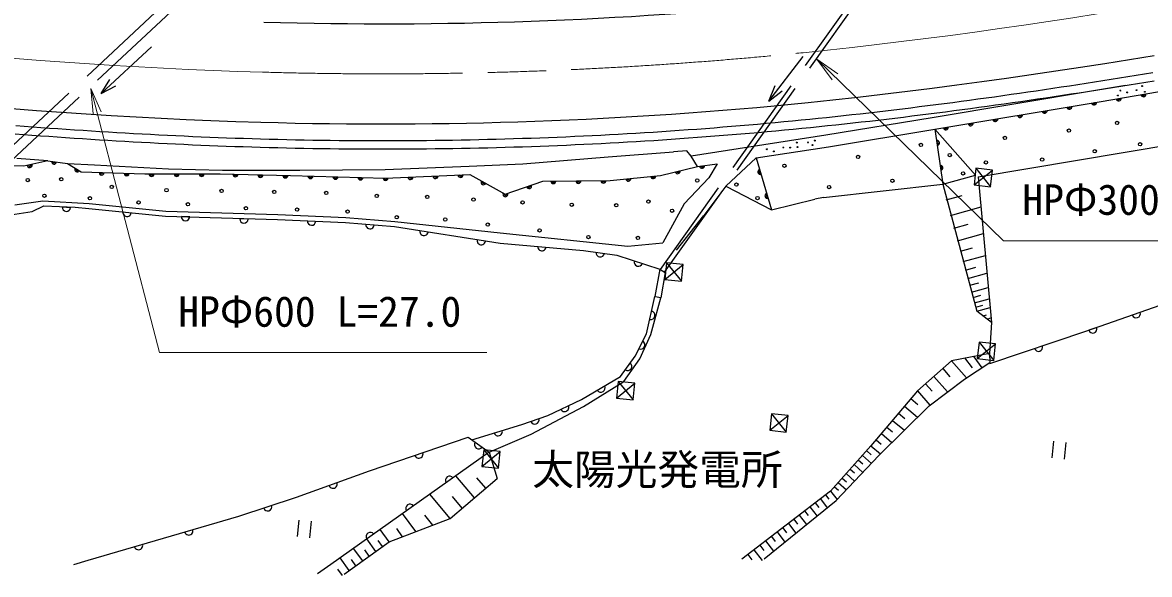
# Model space of a CAD drawing. Units: millimetres, scale not verified. Extents: x 40000 to 680000, y 20000 to 380000.
# Drawn here: x 295918 to 363450, y 239685 to 272764 of the extents above; entities that cross this region are included whole.
import ezdxf
from ezdxf.enums import TextEntityAlignment as Align

# ---------------------------------------------------------------- set-up
doc = ezdxf.new("R2010")
doc.units = ezdxf.units.MM
doc.header["$LTSCALE"] = 1000
doc.linetypes.add('CHAIN', pattern=[18.5, 12, -1.5, 3.5, -1.5])
doc.linetypes.add('DASHED', pattern=[7.5, 6, -1.5])
for name, color, linetype, lineweight in [('M-BGD', 7, 'Continuous', 25), ('M-BGD-EXST', 7, 'Continuous', 25), ('M-BMK', 2, 'CHAIN', 13), ('M-STR-HTXT', 7, 'Continuous', 13), ('M-STR-STRC', 7, 'Continuous', 25)]:
    doc.layers.add(name, color=color, linetype=linetype, lineweight=lineweight)
doc.layers.add('M-BMK-HTXT', color=7, linetype='Continuous')
doc.styles.add('ＭＳ ゴシック', font='')
doc.styles.get('ＭＳ ゴシック').set_extended_font_data('MS Gothic')

# ---------------------------------------------------------------- blocks, each defined once
blk = doc.blocks.new('open_arrow')
at = {"color": 0, "linetype": 'Continuous', "lineweight": -2}
blk.add_lwpolyline([(7.5, 1.25), (0, 0), (7.5, -1.25)], dxfattribs=at)

msp = doc.modelspace()

# ---------------------------------------------------------------- linework, layer by layer
at = {"layer": 'M-BGD', "linetype": 'DASHED'}
for p, q in [((334143, 257971), (349428, 279433)), ((334394, 257805), (349702, 279302)), ((304170, 273646), (292041, 262323)), ((304798, 273411), (292426, 261861))]:
    msp.add_line(p, q, dxfattribs=at)
at = {"layer": 'M-BGD'}
for p, q in [((300627, 268509), (303647, 271308)), ((340645, 268058), (342697, 270735)), ((300627, 268509), (301159, 269355)), ((300627, 268509), (301511, 268976)), ((340645, 268058), (341027, 268982)), ((340645, 268058), (341438, 268667)), ((350595, 266370), (353033, 263620)), ((350595, 266370), (351069, 263079)), ((353195, 263522), (371614, 266617)), ((297425, 264481), (295567, 264614)), ((297425, 264481), (298619, 264321)), ((298619, 264321), (299422, 263813)), ((334139, 263604), (336357, 264136)), ((336357, 264136), (337543, 264305)), ((337543, 264305), (337036, 263453)), ((338064, 262953), (339881, 264654)), ((339881, 264654), (340810, 261529)), ((299422, 263813), (303251, 263687)), ((303251, 263687), (307768, 263691)), ((307768, 263691), (311976, 263591)), ((311976, 263591), (317651, 263440)), ((317651, 263440), (322731, 263654)), ((322731, 263654), (324833, 262469)), ((331129, 263296), (334139, 263604)), ((337036, 263453), (335573, 261896)), ((351069, 263079), (353033, 263620)), ((352938, 263031), (354038, 263920)), ((353044, 264026), (353933, 262926)), ((353195, 263522), (353976, 254782)), ((324833, 262469), (327099, 263251)), ((327099, 263251), (331129, 263296)), ((338064, 262953), (336754, 261197)), ((343918, 262279), (351069, 263079)), ((351069, 263079), (353110, 255462)), ((343918, 262279), (343395, 262186)), ((351271, 262137), (352233, 262402)), ((292803, 260887), (296504, 261430)), ((296504, 261430), (297203, 261771)), ((298294, 261711), (298793, 261683)), ((335573, 261896), (334279, 259558)), ((351527, 261209), (353356, 261713)), ((305935, 261124), (305435, 261140)), ((309440, 260984), (308940, 261000)), ((318230, 260832), (324539, 260158)), ((335103, 259118), (336754, 261197)), ((351737, 260446), (352582, 260679)), ((320219, 260207), (319725, 260284)), ((324539, 260158), (332183, 259354)), ((351947, 259683), (353499, 260111)), ((323657, 259657), (323163, 259734)), ((332183, 259354), (334279, 259558)), ((331532, 258823), (334116, 257989)), ((352119, 259059), (352839, 259257)), ((352291, 258435), (353617, 258800)), ((334116, 257989), (333819, 256336)), ((334116, 257989), (334433, 257779)), ((334406, 257372), (335506, 258261)), ((334511, 258366), (335400, 257266)), ((352430, 257929), (353047, 258099)), ((334433, 257779), (334163, 256274)), ((352570, 257422), (353712, 257737)), ((352682, 257016), (353216, 257163)), ((352794, 256609), (353788, 256883)), ((333561, 254077), (334163, 256274)), ((334163, 256274), (333827, 256321)), ((352883, 256286), (353350, 256415)), ((352971, 255964), (353848, 256206)), ((353041, 255713), (353456, 255827)), ((353110, 255462), (353895, 255678)), ((353976, 254782), (353110, 255462)), ((353478, 255177), (353686, 255236)), ((353721, 254996), (353950, 255069)), ((353976, 254782), (353857, 252927)), ((332915, 252615), (333561, 254077)), ((360288, 254483), (359813, 254324)), ((353133, 252621), (354233, 253510)), ((353239, 253615), (354128, 252515)), ((331957, 251255), (332915, 252615)), ((353857, 252927), (351587, 252494)), ((352364, 252661), (352825, 252073)), ((352926, 252728), (353396, 252076)), ((353857, 252927), (353888, 252397)), ((351587, 252494), (349541, 250681)), ((351058, 252026), (351491, 251537)), ((351587, 252494), (352493, 251471)), ((352376, 251395), (353888, 252397)), ((329534, 249760), (331957, 251255)), ((331612, 251250), (332501, 250150)), ((350246, 249788), (352376, 251395)), ((350530, 251558), (351356, 250625)), ((331506, 250255), (332606, 251144)), ((349541, 250681), (346761, 247386)), ((349541, 250681), (350298, 249827)), ((350036, 251119), (350431, 250673)), ((349157, 250226), (349576, 249872)), ((326398, 248084), (329534, 249760)), ((340695, 248326), (341794, 249215)), ((340800, 249321), (341689, 248221)), ((347235, 246817), (350246, 249788)), ((348414, 249345), (348786, 249030)), ((348772, 249770), (349557, 249108)), ((347721, 248523), (348056, 248241)), ((348055, 248920), (348762, 248324)), ((322621, 247918), (323886, 247019)), ((323886, 247019), (326398, 248084)), ((347386, 248127), (348020, 247592)), ((346761, 247386), (344343, 244687)), ((346761, 247386), (347327, 246908)), ((347073, 247756), (347373, 247503)), ((323450, 246157), (324550, 247045)), ((323555, 247151), (324444, 246051)), ((323886, 247019), (324360, 245427)), ((344681, 244118), (347235, 246817)), ((346005, 246542), (346267, 246307)), ((346253, 246819), (346785, 246342)), ((346507, 247102), (346777, 246860)), ((345516, 245996), (345771, 245768)), ((345757, 246266), (346275, 245802)), ((321540, 243043), (324360, 245427)), ((323001, 244278), (321885, 245599)), ((323681, 244853), (323147, 245484)), ((344803, 245201), (345291, 244763)), ((345038, 245464), (345286, 245242)), ((345274, 245727), (345777, 245276)), ((321540, 243043), (320319, 244488)), ((344343, 244687), (339017, 240606)), ((344343, 244687), (344735, 244175)), ((344573, 244944), (344813, 244728)), ((322271, 243661), (321687, 244352)), ((340358, 240619), (344681, 244118)), ((343420, 243980), (343628, 243708)), ((343732, 244220), (344143, 243683)), ((344038, 244453), (344238, 244191)), ((319483, 242252), (318693, 243334)), ((320512, 242648), (320030, 243248)), ((342466, 243249), (342903, 242679)), ((342787, 243495), (343002, 243214)), ((343107, 243740), (343531, 243187)), ((317890, 241639), (321540, 243043)), ((341473, 242489), (341702, 242190)), ((341810, 242746), (342260, 242159)), ((342138, 242998), (342360, 242708)), ((317098, 241069), (316558, 241819)), ((317890, 241639), (317354, 242384)), ((318687, 241946), (318344, 242431)), ((340792, 241967), (341028, 241659)), ((341137, 242231), (341601, 241625)), ((315193, 239696), (317890, 241639)), ((316301, 240494), (315756, 241250)), ((316699, 240781), (316428, 241158)), ((317494, 241354), (317225, 241728)), ((339741, 241161), (340233, 240519)), ((340094, 241432), (340337, 241115)), ((340447, 241703), (340925, 241079)), ((315498, 239916), (314949, 240677)), ((315899, 240205), (315626, 240584)), ((339379, 240884), (339629, 240558)), ((315094, 239625), (314819, 240007))]:
    msp.add_line(p, q, dxfattribs=at)
for points in [[(350595, 266370), (360429, 268021), (365452, 268867), (380283, 271469), (390084, 273180), (395215, 273926), (403595, 275459)], [(297425, 264481), (295998, 264146), (294065, 264183), (289763, 264862), (284560, 264960), (276898, 266194), (265184, 267783), (255328, 269121), (241284, 271134), (230185, 272741), (228786, 271553)], [(295511, 266592), (296015, 266553), (296519, 266516), (297023, 266479), (297527, 266443), (298031, 266407), (298536, 266372), (299040, 266338), (299545, 266304), (300050, 266272), (300555, 266240), (301060, 266209), (301565, 266178), (302071, 266149), (302577, 266120), (303082, 266092), (303588, 266065), (304094, 266038), (304601, 266013), (305107, 265988), (305613, 265965), (306120, 265942), (306627, 265920), (307134, 265899), (307641, 265879), (308148, 265860), (308655, 265841), (309163, 265824), (309670, 265808), (310178, 265793), (310178, 265793), (310701, 265778), (311224, 265765), (311747, 265752), (312270, 265741), (312793, 265731), (313316, 265721), (313840, 265713), (314363, 265706), (314886, 265700), (315409, 265695), (315932, 265692), (316455, 265689), (316979, 265687), (317502, 265687), (318025, 265687), (318548, 265689), (319071, 265691), (319595, 265695), (320118, 265700), (320641, 265706), (321164, 265713), (321687, 265721), (322210, 265730), (322733, 265740), (323256, 265751), (323779, 265764), (324303, 265777), (324826, 265792), (325348, 265807), (325871, 265824), (326394, 265842), (326917, 265860), (327440, 265880), (327963, 265901), (328485, 265923), (329008, 265946), (329531, 265971), (330053, 265996), (330576, 266022), (331098, 266050), (331621, 266078), (332143, 266108), (332665, 266138), (333188, 266170), (333710, 266203), (334232, 266237), (334754, 266272), (335276, 266308), (335798, 266345), (336320, 266383), (336841, 266422), (337363, 266463), (337885, 266504), (338406, 266546), (338927, 266590), (339449, 266635), (339970, 266680), (340491, 266727), (341012, 266775), (341533, 266824), (342054, 266874), (342574, 266925), (343095, 266977), (343600, 267029), (344105, 267081), (344610, 267135), (345115, 267189), (345620, 267245), (346124, 267301), (346628, 267359), (347132, 267417), (347636, 267476), (348139, 267536), (348642, 267597), (349145, 267659), (349648, 267722), (350151, 267785), (350653, 267849), (351156, 267914), (351658, 267980), (352159, 268047), (352661, 268114), (353163, 268182), (353664, 268251), (354165, 268321), (354666, 268391), (355166, 268462), (355667, 268534), (356167, 268606), (356667, 268680), (357167, 268753), (357667, 268828), (358166, 268903), (358665, 268978), (359164, 269054), (359663, 269131), (360162, 269208), (360660, 269286), (361159, 269365), (361657, 269444), (362155, 269523), (362653, 269603), (363150, 269683), (363648, 269764)], [(295473, 266093), (295977, 266055), (296482, 266017), (296987, 265980), (297491, 265944), (297996, 265908), (298502, 265873), (299007, 265839), (299512, 265806), (300018, 265773), (300524, 265741), (301030, 265710), (301536, 265679), (302042, 265649), (302549, 265621), (303055, 265593), (303562, 265565), (304069, 265539), (304576, 265513), (305083, 265489), (305590, 265465), (306098, 265442), (306606, 265420), (307113, 265399), (307621, 265379), (308130, 265360), (308638, 265342), (309146, 265325), (309655, 265308), (310164, 265293), (310164, 265293), (310688, 265278), (311212, 265265), (311736, 265252), (312260, 265241), (312784, 265231), (313308, 265222), (313832, 265213), (314356, 265206), (314881, 265200), (315405, 265195), (315929, 265192), (316453, 265189), (316977, 265187), (317502, 265187), (318026, 265187), (318550, 265189), (319074, 265191), (319599, 265195), (320123, 265200), (320647, 265206), (321171, 265213), (321695, 265221), (322219, 265230), (322744, 265240), (323268, 265251), (323792, 265264), (324316, 265277), (324840, 265292), (325364, 265307), (325888, 265324), (326412, 265342), (326936, 265361), (327459, 265381), (327983, 265402), (328507, 265424), (329031, 265447), (329554, 265471), (330078, 265496), (330602, 265523), (331125, 265550), (331649, 265579), (332172, 265609), (332695, 265639), (333219, 265671), (333742, 265704), (334265, 265738), (334788, 265773), (335311, 265809), (335834, 265846), (336357, 265884), (336879, 265924), (337402, 265964), (337925, 266006), (338447, 266048), (338970, 266092), (339492, 266137), (340014, 266182), (340536, 266229), (341058, 266277), (341580, 266326), (342102, 266376), (342624, 266427), (343145, 266480), (343652, 266531), (344158, 266584), (344664, 266638), (345169, 266692), (345675, 266748), (346180, 266805), (346685, 266862), (347190, 266920), (347694, 266980), (348199, 267040), (348703, 267101), (349207, 267163), (349710, 267226), (350214, 267289), (350717, 267353), (351220, 267419), (351723, 267485), (352226, 267551), (352728, 267619), (353230, 267687), (353732, 267756), (354234, 267826), (354736, 267896), (355237, 267967), (355738, 268039), (356239, 268112), (356740, 268185), (357240, 268259), (357740, 268333), (358240, 268408), (358740, 268484), (359240, 268560), (359740, 268637), (360239, 268714), (360738, 268792), (361237, 268871), (361735, 268950), (362234, 269029), (362732, 269109), (363230, 269190), (363728, 269271)], [(362023, 268996), (360211, 268687), (350434, 267044), (344059, 266010), (335978, 264762)], [(339881, 264654), (344218, 265305), (350595, 266370)], [(298619, 264321), (300237, 264233), (304658, 263986), (307901, 263921), (312542, 263914), (317646, 263958), (322676, 264156), (325896, 264302), (331008, 264723), (334923, 265011)], [(336357, 264136), (335978, 264762), (335718, 265080), (334923, 265011)], [(338064, 262953), (340810, 261529), (343395, 262186)], [(295450, 261841), (297142, 262075), (299907, 261922), (304503, 261461), (311211, 261253), (315296, 261072), (318230, 260832)], [(297203, 261771), (299064, 261696), (299884, 261623), (304483, 261161), (311200, 260953), (315277, 260772), (318206, 260533), (324541, 259548), (329541, 259106), (331532, 258823)], [(353892, 252337), (359707, 254277), (368552, 257383)], [(322839, 247763), (325841, 248674), (327398, 249218), (329405, 250169), (331748, 251547), (332623, 252766), (333308, 254110), (333819, 256336)], [(298998, 240287), (299858, 240536), (308889, 243177), (312327, 244309), (316718, 245892), (322621, 247918)], [(323886, 247019), (314384, 240276), (313598, 239714)]]:
    msp.add_lwpolyline(points, dxfattribs=at)
for points in [[(352938, 263031), (353933, 262926), (354038, 263920), (353044, 264026)], [(334406, 257372), (335400, 257266), (335506, 258261), (334511, 258366)], [(353133, 252621), (354128, 252515), (354233, 253510), (353239, 253615)], [(331506, 250255), (332501, 250150), (332606, 251144), (331612, 251250)], [(340695, 248326), (341689, 248221), (341794, 249215), (340800, 249321)], [(323450, 246157), (324444, 246051), (324550, 247045), (323555, 247151)]]:
    msp.add_lwpolyline(points, close=True, dxfattribs=at)
for centre, radius in [((363016, 268958), 26.3), ((361560, 268390), 26.3), ((361706, 268686), 26.3), ((362121, 268576), 26.3), ((362678, 268714), 26.3), ((363176, 268612), 26.3), ((361510, 266748), 100), ((358626, 266292), 100), ((342313, 265570), 26.3), ((342987, 265581), 26.3), ((343265, 265420), 26.3), ((343392, 265686), 26.3), ((349755, 265428), 100), ((354788, 265852), 100), ((362885, 265470), 100), ((340529, 265168), 26.3), ((340943, 265042), 26.3), ((341510, 265278), 26.3), ((341919, 265267), 26.3), ((342366, 265302), 26.3), ((345990, 264712), 100), ((351480, 264816), 100), ((360174, 265046), 100), ((341571, 264183), 100), ((353647, 264382), 100), ((357021, 264548), 100), ((296233, 263326), 100), ((298238, 263367), 100), ((336353, 263296), 100), ((348043, 263281), 100), ((352282, 263718), 100), ((301267, 262911), 100), ((304545, 262717), 100), ((307850, 262676), 100), ((311002, 262609), 100), ((338698, 263051), 100), ((344247, 262907), 100), ((297228, 262383), 100), ((299952, 262231), 100), ((302870, 261982), 100), ((314119, 262554), 100), ((317143, 262369), 100), ((320167, 262314), 100), ((322942, 262157), 100), ((325884, 261982), 100), ((333421, 262037), 100), ((339961, 262240), 100), ((305830, 261871), 100), ((309301, 261636), 100), ((312372, 261553), 100), ((315400, 261429), 100), ((328829, 261844), 100), ((331499, 261816), 100), ((334846, 261484), 100), ((318346, 261097), 100), ((321250, 260959), 100), ((323795, 260654), 100), ((326907, 260309), 100), ((329825, 259907), 100), ((332799, 259852), 100)]:
    msp.add_circle(centre, radius, dxfattribs=at)
for centre, radius, start, end in [((361606, 268219), 150, 189.55749, 9.55749), ((361606, 268219), 75, 189.55749, 9.55749), ((363085, 268468), 150, 189.55749, 9.55749), ((363085, 268468), 75, 189.55749, 9.55749), ((357168, 267474), 150, 189.52927, 9.52927), ((357168, 267474), 75, 189.52927, 9.52927), ((358647, 267722), 150, 189.52927, 9.52927), ((358647, 267722), 75, 189.52927, 9.52927), ((360126, 267970), 150, 189.52927, 9.52927), ((360126, 267970), 75, 189.52927, 9.52927), ((352730, 266729), 150, 189.52927, 9.52927), ((354209, 266977), 150, 189.52927, 9.52927), ((354209, 266977), 75, 189.52927, 9.52927), ((355689, 267225), 150, 189.52927, 9.52927), ((355689, 267225), 75, 189.52927, 9.52927), ((351251, 266480), 150, 189.52927, 9.52927), ((351251, 266480), 75, 189.52927, 9.52927), ((352730, 266729), 75, 189.52927, 9.52927), ((350714, 265544), 150, 278.18563, 98.18563), ((350714, 265544), 75, 278.18563, 98.18563), ((296344, 264227), 150, 193.23931, 13.23931), ((296344, 264227), 75, 193.23931, 13.23931), ((297811, 264429), 150, 172.32399, 352.32399), ((297811, 264429), 75, 172.32399, 352.32399), ((336644, 264177), 150, 188.10419, 8.10419), ((336644, 264177), 75, 188.10419, 8.10419), ((350928, 264059), 150, 278.18563, 98.18563), ((350928, 264059), 75, 278.18563, 98.18563), ((299198, 263955), 150, 147.71542, 327.71542), ((299198, 263955), 75, 147.71542, 327.71542), ((300656, 263773), 150, 178.10645, 358.10645), ((300656, 263773), 75, 178.10645, 358.10645), ((302155, 263723), 150, 178.10645, 358.10645), ((302155, 263723), 75, 178.10645, 358.10645), ((303654, 263687), 150, 180.05905, 0.05905), ((303654, 263687), 75, 180.05905, 0.05905), ((305154, 263689), 150, 180.05905, 0.05905), ((305154, 263689), 75, 180.05905, 0.05905), ((306654, 263690), 150, 180.05905, 0.05905), ((306654, 263690), 75, 180.05905, 0.05905), ((308675, 263670), 150, 178.62698, 358.62698), ((308675, 263670), 75, 178.62698, 358.62698), ((310175, 263634), 150, 178.62698, 358.62698), ((310175, 263634), 75, 178.62698, 358.62698), ((311674, 263598), 150, 178.62698, 358.62698), ((311674, 263598), 75, 178.62698, 358.62698), ((313174, 263559), 150, 178.47825, 358.47825), ((313174, 263559), 75, 178.47825, 358.47825), ((314673, 263519), 150, 178.47825, 358.47825), ((314673, 263519), 75, 178.47825, 358.47825), ((316173, 263479), 150, 178.47825, 358.47825), ((316173, 263479), 75, 178.47825, 358.47825), ((317672, 263441), 150, 179.02347, 2.41414), ((317672, 263441), 75, 179.56873, 2.41414), ((319171, 263504), 150, 182.41414, 2.41414), ((319171, 263504), 75, 182.41414, 2.41414), ((320670, 263567), 150, 182.41414, 2.41414), ((320670, 263567), 75, 182.41414, 2.41414), ((322168, 263630), 150, 182.41414, 2.41414), ((322168, 263630), 75, 182.41414, 2.41414), ((332220, 263408), 150, 185.85149, 5.85149), ((332220, 263408), 75, 185.85149, 5.85149), ((333712, 263561), 150, 185.85149, 5.85149), ((333712, 263561), 75, 185.85149, 5.85149), ((335180, 263854), 150, 193.4741, 13.4741), ((335180, 263854), 75, 193.4741, 13.4741), ((340132, 263811), 150, 106.55032, 286.55032), ((340132, 263811), 75, 106.55032, 286.55032), ((323547, 263194), 150, 150.5946, 330.5946), ((323547, 263194), 75, 150.5946, 330.5946), ((326274, 262966), 150, 199.0286, 19.0286), ((326274, 262966), 75, 199.0286, 19.0286), ((327726, 263258), 150, 180.63823, 0.63823), ((327726, 263258), 75, 180.63823, 0.63823), ((329226, 263275), 150, 180.63823, 0.63823), ((329226, 263275), 75, 180.63823, 0.63823), ((330726, 263291), 150, 180.63823, 0.63823), ((330726, 263291), 75, 180.63823, 0.63823), ((324856, 262477), 150, 157.42507, 19.0286), ((324856, 262477), 75, 164.3551, 19.0286), ((340559, 262373), 150, 106.55032, 286.55032), ((340559, 262373), 75, 106.55032, 286.55032), ((298544, 261697), 250, 176.82219, 356.82219), ((302183, 261392), 250, 174.27406, 354.27406), ((305685, 261132), 250, 178.22048, 358.22048), ((309190, 260992), 250, 178.22048, 358.22048), ((313238, 260863), 250, 177.46639, 357.46639), ((316742, 260653), 250, 175.32544, 355.32544), ((319972, 260246), 250, 171.16633, 351.16633), ((323410, 259696), 250, 171.16633, 351.16633), ((327041, 259327), 250, 174.94143, 354.94143), ((330536, 258965), 250, 171.92819, 351.92819), ((332824, 258406), 250, 162.10364, 342.10364), ((333568, 255216), 250, 256.79109, 76.79109), ((362656, 255312), 250, 199.3468, 19.3468), ((360050, 254404), 250, 198.44922, 18.44922), ((332966, 253438), 250, 242.99079, 62.99079), ((356800, 253307), 250, 198.44922, 18.44922), ((332186, 252157), 250, 234.34627, 54.34627), ((330577, 250858), 250, 210.45872, 30.45872), ((328402, 249694), 250, 205.35492, 25.35492), ((326619, 248946), 250, 199.23926, 19.23926), ((324422, 248244), 250, 196.89117, 16.89117), ((323253, 247468), 250, 144.58302, 324.58302), ((319669, 246905), 250, 198.94581, 18.94581), ((314522, 245101), 250, 199.82181, 19.82181), ((321510, 245333), 250, 35.35934, 215.35934), ((310608, 243743), 250, 198.22836, 18.22836), ((319135, 243647), 250, 35.35934, 215.35934), ((305879, 242297), 250, 196.29842, 16.29842), ((316760, 241962), 250, 35.35934, 215.35934), ((302869, 241417), 250, 196.29842, 16.29842)]:
    msp.add_arc(centre, radius, start, end, dxfattribs=at)
at = {"layer": 'M-BGD-EXST'}
for p, q in [((357703, 247671), (357597, 246677)), ((358448, 247592), (358343, 246598)), ((312477, 242949), (312372, 241955)), ((313223, 242870), (313117, 241876))]:
    msp.add_line(p, q, dxfattribs=at)
at = {"layer": 'M-BMK'}
for points in [[(342692, 270957), (344166, 271110), (345638, 271272), (347110, 271442), (348581, 271620), (350051, 271805), (351520, 271997), (352988, 272196), (354455, 272401), (355921, 272613), (357387, 272830), (358851, 273053), (360315, 273281), (361778, 273514), (363241, 273751), (364702, 273992)], [(279235, 272127), (279278, 272122), (280751, 271968), (282225, 271816), (283699, 271667), (285173, 271520), (286648, 271377), (288122, 271237), (289598, 271102), (291073, 270970), (292549, 270843), (294026, 270721), (295503, 270604), (296980, 270493), (298458, 270387), (299936, 270287), (301414, 270194), (302893, 270108), (304373, 270029), (305852, 269958), (307333, 269894), (308813, 269838), (310294, 269791)]]:
    msp.add_lwpolyline(points, dxfattribs=at)
msp.add_arc((317524, 519687), 250000, 268.3427, 275.77792, dxfattribs=at)
at = {"layer": 'M-STR-HTXT'}
for points in [[(343527, 270559), (354709, 259687), (374334, 259687)], [(300012, 268809), (304121, 252981), (323747, 252981)]]:
    msp.add_lwpolyline(points, dxfattribs=at)
at = {"layer": 'M-STR-STRC'}
for points in [[(343003, 267973), (344485, 268127), (345974, 268291), (347462, 268463), (348948, 268642), (350433, 268829), (351916, 269023), (353397, 269224), (354877, 269431), (356355, 269645), (357832, 269864), (359308, 270088), (360782, 270317), (362254, 270552), (363725, 270790)], [(295271, 267613), (296760, 267501), (298250, 267394), (299741, 267294), (301233, 267200), (302726, 267113), (304220, 267033), (305715, 266961), (307212, 266896), (308709, 266840), (310198, 266793)]]:
    msp.add_lwpolyline(points, dxfattribs=at)
for radius in [247000, 253000]:
    msp.add_arc((317524, 519687), radius, 268.3427, 275.77792, dxfattribs=at)

# ---------------------------------------------------------------- block references
at = {"layer": 'M-STR-HTXT', "xscale": 200, "yscale": 200}
for p, rotation in [((343527, 270559), 315.8), ((300012, 268809), 284.6)]:
    msp.add_blockref('open_arrow', p, dxfattribs=dict(at, rotation=rotation))

# ---------------------------------------------------------------- texts
at = {"layer": 'M-BMK-HTXT', "style": 'ＭＳ ゴシック'}
msp.add_text('太陽光発電所', height=1833, dxfattribs=at).set_placement((333966, 244508), align=Align.BOTTOM_CENTER)
at = {"layer": 'M-STR-HTXT', "style": 'ＭＳ ゴシック'}
for s, p in [('HPΦ300 L=31.3', (355834, 260687)), ('HPΦ600 L=27.0', (305247, 253981))]:
    msp.add_text(s, height=1833, dxfattribs=at).set_placement(p, align=Align.BOTTOM_LEFT)

doc.saveas('drawing.dxf')
